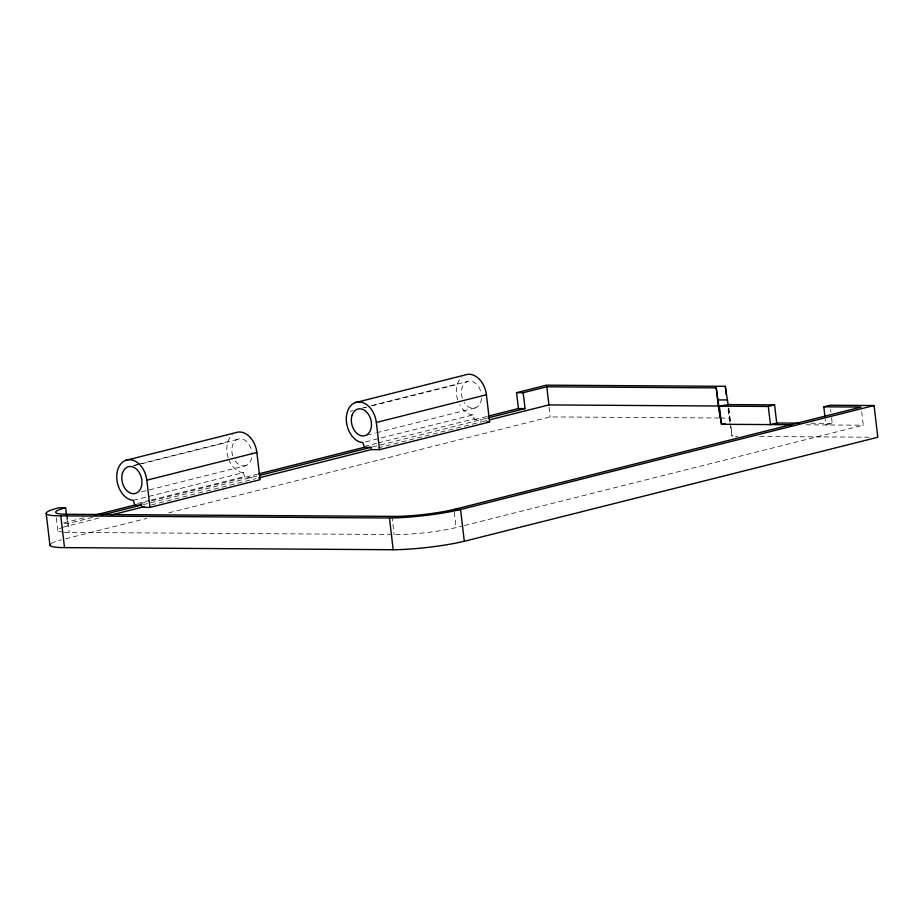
<?xml version="1.0" encoding="UTF-8"?>
<svg xmlns="http://www.w3.org/2000/svg" width="924" height="924" viewBox="0 0 924 924"><rect width="100%" height="100%" fill="white"/><g stroke="black" fill="none" stroke-linecap="round" stroke-linejoin="round"><path stroke-width="0.69" stroke-dasharray="4.62 3.46" d="M133.31 465.534L137.491 464.483M138.889 464.137L237.803 439.258M362.866 407.796L365.65 407.091M371.217 405.694L467.348 381.52M134.442 465.604L140.021 464.206M141.407 463.848L227.789 442.122M350.057 411.365L352.841 410.672M363.987 407.865L366.782 407.161M372.349 405.763L457.334 384.384M141.557 491.845L246.038 465.569A13.814 9.806 75.9 0 0 251.882 452.471M366.92 435.169L375.283 433.067M376.68 432.709L475.583 407.831M133.287 500.323L243.347 472.638L244.848 477.35L251.49 477.396L251.755 479.66L151.455 504.897M365.615 441.891L472.892 414.911L474.393 419.623L481.034 419.658L481.3 421.933L376.819 448.209M137.48 503.511L150.023 500.358M151.421 500L244.756 476.53M364.241 446.477L376.784 443.324M378.17 442.966L474.301 418.791M63.687 522.926L86.001 517.313M140.367 503.638L150.115 501.178M151.513 500.831L257.357 474.208M474.393 419.623L486.775 416.505M92.631 517.359L67.544 523.665L63.56 523.642M142.827 504.735L257.045 475.999M372.372 446.997L487.918 417.925M63.155 527.258A36.833 4.678 -6.7 0 1 67.81 525.929L101.27 517.521M253.141 479.313L255.925 478.62M482.686 421.587L486.821 420.536M65.558 538.796L146.558 518.422M168.896 512.797L550.15 416.909L718.918 417.994M831.565 417.787L832.224 423.377L825.929 424.959L825.282 419.369M64.23 532.259A36.833 4.678 -6.7 0 0 69.208 532.432L394.109 534.522A44.133 5.613 -6.7 0 0 456.063 527.616L463.063 525.86M464.46 525.513L863.27 425.19L861.307 408.454M720.362 417.994L729.752 418.098L730.538 422.718L728.412 404.585M810.879 423.238L832.224 423.377M806.005 424.832L863.27 425.19M729.983 423.677L732.131 436.324L737.906 436.359M759.54 436.498L869.149 437.202M472.892 414.911L469.912 414.368A20.721 14.703 75.9 0 1 459.725 404.793M243.347 472.638L240.367 472.095A20.721 14.703 75.9 0 1 228.54 458.87M729.741 422.268L727.881 408.396M830.584 409.424L830.907 412.208M731.023 426.807L732.131 436.324M728.597 408.327L729.752 418.098M549.018 407.241L550.15 416.909M454.262 512.266L456.063 527.616M391.972 516.377L394.109 534.522M67.082 514.287L69.208 532.432M66.759 517.047L67.81 525.929M56.318 517.902L57.796 530.457M63.19 532.178A36.833 4.678 -6.7 0 1 62.197 527.581M457.657 399.861A20.721 14.703 75.9 0 1 461.919 376.957M228.113 457.599A20.721 14.703 75.9 0 1 232.374 434.684M51.201 543.508A45.264 5.752 -6.7 0 1 61.4 539.847M246.038 465.569A13.814 9.806 75.9 0 1 234.095 459.159M232.709 455.867A13.814 9.806 75.9 0 1 238.623 439.004A13.814 9.806 75.9 0 1 251.709 451.293M481.496 398.256A13.814 9.806 75.9 0 1 474.763 408.085A13.814 9.806 75.9 0 1 464.218 402.425M462.254 398.14A13.814 9.806 75.9 0 1 468.168 381.266A13.814 9.806 75.9 0 1 481.254 393.555"/><path stroke-width="1.39" d="M125.687 460.36L235.736 432.675A20.721 14.703 75.9 0 1 256.86 452.506L260.06 479.718L150 507.403L141.695 507.345L141.43 505.082L134.8 505.035L94.364 515.211M355.232 402.621L465.28 374.936A20.721 14.703 75.9 0 1 486.405 394.767L489.604 421.979L379.545 449.665L371.252 449.607L258.708 477.916M134.8 505.035L133.287 500.323L130.319 499.78A20.721 14.703 75.9 0 1 116.736 476.461A20.721 14.703 75.9 0 1 130.781 459.771A20.721 14.703 75.9 0 1 146.8 480.191L256.86 452.506M258.743 473.862L364.345 447.297L362.832 442.584L359.863 442.042A20.721 14.703 75.9 0 1 346.281 418.722A20.721 14.703 75.9 0 1 360.325 402.032A20.721 14.703 75.9 0 1 376.345 422.453L486.405 394.767M488.149 416.158L518.422 408.547L516.551 392.677L546.431 385.158L725.294 386.313L728.274 405.544M516.551 392.677L523.192 392.712L546.777 386.786L716.227 387.872L720.408 418.041M101.005 515.245L141.43 505.082M259.829 475.306L370.974 447.343L371.252 449.607M487.918 417.925L525.063 408.593L523.192 392.712M111.03 515.061L144.49 506.652M489.581 419.843L548.902 404.92L718.364 406.017L721.482 424.289L791.776 424.74M768.294 406.456L774.589 404.874L776.714 423.019L770.431 424.601L768.294 406.456L719.346 406.144L721.482 424.289L725.363 423.619M824.947 416.585L823.804 406.814L830.087 405.232L874.069 405.521L877.8 437.26L464.31 541.268A53.326 6.78 -6.7 0 1 393.197 549.734L64.518 547.62A45.264 5.752 -6.7 0 1 50.173 544.386M64.518 547.62L60.788 515.869A45.264 5.752 -6.7 0 1 59.032 507.75L65.673 507.796A36.833 4.678 -6.7 0 0 67.082 514.287L391.972 516.377A44.133 5.613 -6.7 0 0 453.938 509.482L861.145 407.057L823.804 406.814M874.069 405.521L460.579 509.517A53.326 6.78 -6.7 0 1 389.466 517.983L60.788 515.869M719.346 406.144L728.412 404.585L774.589 404.874M718.283 399.896L727.615 399.965M518.422 408.547L525.063 408.593M776.714 423.019L799.491 423.169M486.833 421.968L489.604 421.979M364.345 447.297L370.974 447.343M453.938 509.482L460.579 509.517L464.31 541.268M725.294 386.313L726.264 394.594M716.227 387.872L718.364 406.017M546.777 386.786L548.902 404.92M389.466 517.983L393.197 549.734M376.345 422.453L379.545 449.665M146.8 480.191L150 507.403M65.673 507.796L66.609 515.731M46.2 513.444L49.931 545.195M351.986 415.5A13.814 9.806 75.9 0 0 363.005 435.966A13.814 9.806 75.9 0 0 369.23 415.615A13.814 9.806 75.9 0 0 351.986 415.5M122.442 473.238A13.814 9.806 75.9 0 0 133.46 493.705A13.814 9.806 75.9 0 0 139.686 473.342A13.814 9.806 75.9 0 0 122.442 473.238"/></g></svg>
